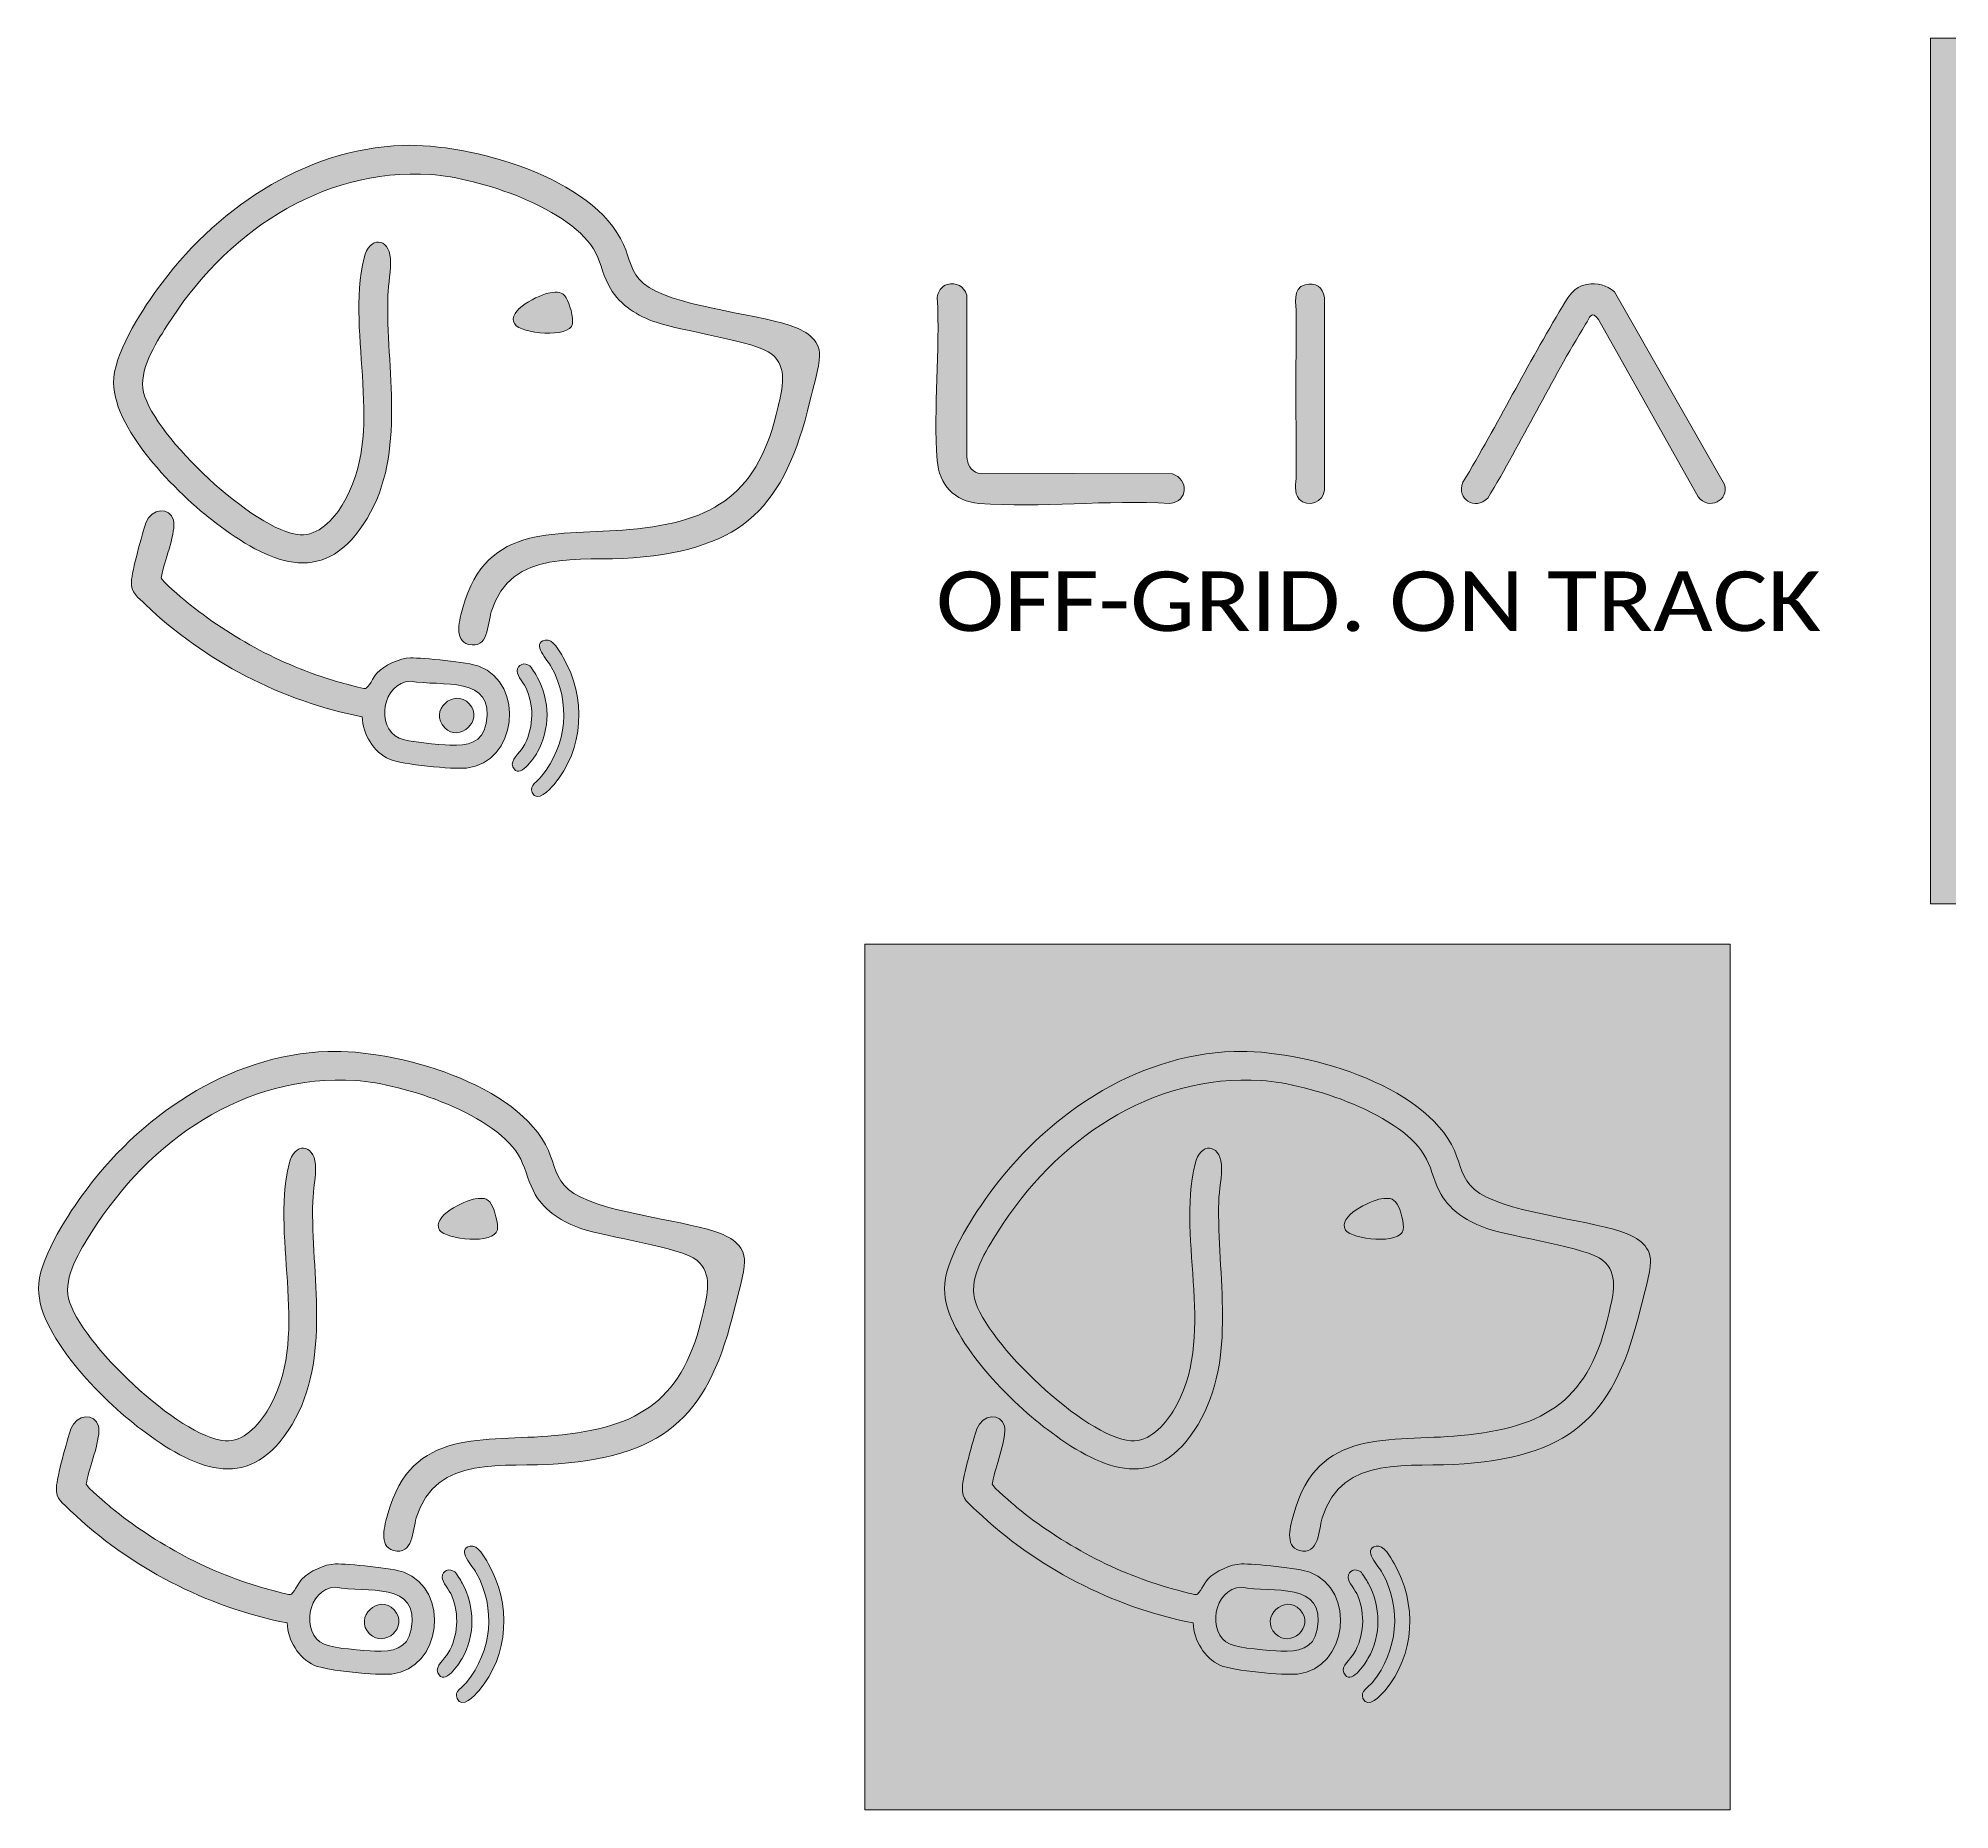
# Model space of a CAD drawing. Extents: x -362 to 2987, y -1020 to 102.
# Drawn here: x -362 to 581, y -857 to 16 of the extents above; entities that cross this region are included whole.
import ezdxf

# ---------------------------------------------------------------- set-up
doc = ezdxf.new("R2010")
doc.units = 0
doc.header["$MEASUREMENT"] = 0
doc.layers.add('Capa 1', color=7, linetype='Continuous', lineweight=0)

# ---------------------------------------------------------------- blocks, each defined once
blk = doc.blocks.new('Block_0')
at = {"layer": 'Capa 1', "true_color": 0x1b242d, "transparency": 33554687}
h = blk.add_hatch(color=250, dxfattribs=at)
h.dxf.hatch_style = 2
h.paths.add_polyline_path([(1523.17, -410.69), (571.08, -410.69), (571.08, 16), (1523.17, 16)])
h = blk.add_hatch(color=250, dxfattribs=at)
h.dxf.hatch_style = 2
h.paths.add_polyline_path([(472.39, -857.39), (45.69, -857.39), (45.69, -430.69), (472.39, -430.69)])
at = {"layer": 'Capa 1'}
for points in [[(1523.17, -410.69), (571.08, -410.69), (571.08, 16), (1523.17, 16)], [(472.39, -857.39), (45.69, -857.39), (45.69, -430.69), (472.39, -430.69)]]:
    blk.add_lwpolyline(points, close=True, dxfattribs=at)
blk = doc.blocks.new('Block_3')
at = {"layer": 'Capa 1', "true_color": 0x202933, "transparency": 33554687}
h = blk.add_hatch(color=250, dxfattribs=at)
h.dxf.hatch_style = 2
edge = h.paths.add_edge_path()
edge.add_spline(control_points=[(86.29, -105.36), (90.77, -104.33), (94.67, -106.23), (95.92, -110.63), (95.92, -110.63), (95.93, -190.25), (95.93, -190.25), (96.29, -194.27), (97.72, -197.02), (101.62, -198.46), (101.62, -198.46), (197.35, -198.79), (197.35, -198.79), (205.5, -201.38), (205.13, -212.63), (196.16, -213.33), (165.55, -211.46), (132.22, -215.7), (101.94, -213.32), (89.79, -212.36), (82.33, -204.07), (81.4, -192.14), (79.39, -166.33), (82.95, -137.94), (81.42, -111.86), (81.42, -109.24), (83.71, -105.96), (86.29, -105.36)], knot_values=[0, 0, 0, 0, 1, 1, 1, 2, 2, 2, 3, 3, 3, 4, 4, 4, 5, 5, 5, 6, 6, 6, 7, 7, 7, 8, 8, 8, 9, 9, 9, 9], degree=3, periodic=0)
h = blk.add_hatch(color=250, dxfattribs=at)
h.dxf.hatch_style = 2
edge = h.paths.add_edge_path()
edge.add_spline(control_points=[(259.86, -211.18), (257.02, -208.18), (258.43, -203.25), (258.41, -199.73), (258.28, -173.18), (258.19, -146.6), (258.41, -120.05), (258.45, -115.2), (256.39, -107.21), (262.78, -105.52), (267.8, -104.2), (271.69, -106.65), (272.28, -111.86), (272.28, -111.86), (272.28, -206.66), (272.28, -206.66), (272.07, -212.83), (264.01, -215.57), (259.86, -211.18)], knot_values=[0, 0, 0, 0, 1, 1, 1, 2, 2, 2, 3, 3, 3, 4, 4, 4, 5, 5, 5, 6, 6, 6, 6], degree=3, periodic=0)
h = blk.add_hatch(color=250, dxfattribs=at)
h.dxf.hatch_style = 2
edge = h.paths.add_edge_path()
edge.add_spline(control_points=[(401.67, -105.37), (406.88, -104.48), (411.37, -105.74), (415.42, -109.02), (415.42, -109.02), (469.6, -203.99), (469.6, -203.99), (472.04, -211.91), (461.76, -216.93), (456.54, -210.1), (456.54, -210.1), (407.42, -122.71), (407.42, -122.71), (403.99, -117.88), (403.15, -121.7), (401.1, -125.02), (384.01, -152.62), (369.72, -182.91), (352.84, -210.74), (346.67, -216.97), (337.11, -211.26), (340.6, -202.93), (357.68, -174.47), (372.54, -144.56), (389.72, -116.18), (392.76, -111.16), (395.16, -106.49), (401.67, -105.37)], knot_values=[0, 0, 0, 0, 1, 1, 1, 2, 2, 2, 3, 3, 3, 4, 4, 4, 5, 5, 5, 6, 6, 6, 7, 7, 7, 8, 8, 8, 9, 9, 9, 9], degree=3, periodic=0)
at = {"layer": 'Capa 1'}
for points, knots in [([(86.29, -105.36), (90.77, -104.33), (94.67, -106.23), (95.92, -110.63), (95.92, -110.63), (95.93, -190.25), (95.93, -190.25), (96.29, -194.27), (97.72, -197.02), (101.62, -198.46), (101.62, -198.46), (197.35, -198.79), (197.35, -198.79), (205.5, -201.38), (205.13, -212.63), (196.16, -213.33), (165.55, -211.46), (132.22, -215.7), (101.94, -213.32), (89.79, -212.36), (82.33, -204.07), (81.4, -192.14), (79.39, -166.33), (82.95, -137.94), (81.42, -111.86), (81.42, -109.24), (83.71, -105.96), (86.29, -105.36)], [0, 0, 0, 0, 1, 1, 1, 2, 2, 2, 3, 3, 3, 4, 4, 4, 5, 5, 5, 6, 6, 6, 7, 7, 7, 8, 8, 8, 9, 9, 9, 9]), ([(259.86, -211.18), (257.02, -208.18), (258.43, -203.25), (258.41, -199.73), (258.28, -173.18), (258.19, -146.6), (258.41, -120.05), (258.45, -115.2), (256.39, -107.21), (262.78, -105.52), (267.8, -104.2), (271.69, -106.65), (272.28, -111.86), (272.28, -111.86), (272.28, -206.66), (272.28, -206.66), (272.07, -212.83), (264.01, -215.57), (259.86, -211.18)], [0, 0, 0, 0, 1, 1, 1, 2, 2, 2, 3, 3, 3, 4, 4, 4, 5, 5, 5, 6, 6, 6, 6]), ([(401.67, -105.37), (406.88, -104.48), (411.37, -105.74), (415.42, -109.02), (415.42, -109.02), (469.6, -203.99), (469.6, -203.99), (472.04, -211.91), (461.76, -216.93), (456.54, -210.1), (456.54, -210.1), (407.42, -122.71), (407.42, -122.71), (403.99, -117.88), (403.15, -121.7), (401.1, -125.02), (384.01, -152.62), (369.72, -182.91), (352.84, -210.74), (346.67, -216.97), (337.11, -211.26), (340.6, -202.93), (357.68, -174.47), (372.54, -144.56), (389.72, -116.18), (392.76, -111.16), (395.16, -106.49), (401.67, -105.37)], [0, 0, 0, 0, 1, 1, 1, 2, 2, 2, 3, 3, 3, 4, 4, 4, 5, 5, 5, 6, 6, 6, 7, 7, 7, 8, 8, 8, 9, 9, 9, 9])]:
    blk.add_open_spline(points, degree=3, knots=knots, dxfattribs=at)
blk = doc.blocks.new('Block_2')
at = {"layer": 'Capa 1'}
blk.add_blockref('Block_3', (0, 0), dxfattribs=at)
at = {"layer": 'Capa 1', "insert": (80.76, -276.63), "char_height": 0.2, "attachment_point": 7}
blk.add_mtext('\\C125;\\c8760636;\\FCalibri|b0|i0|c1;\\H29.394078;\\W1.107380;OFF-GRID. ON TRACK', dxfattribs=at)
blk = doc.blocks.new('Block_4')
at = {"layer": 'Capa 1', "true_color": 0x202933, "transparency": 33554687}
h = blk.add_hatch(color=250, dxfattribs=at)
h.dxf.hatch_style = 2
edge = h.paths.add_edge_path()
edge.add_spline(control_points=[(-182.03, -36.84), (-148.8, -35.71), (-87.84, -52.66), (-73.28, -85.73), (-70.13, -92.89), (-69.88, -99.34), (-63.41, -104.93), (-50.73, -115.89), (-9.07, -119.6), (8.81, -125.6), (15.84, -127.96), (23.51, -131.99), (23.43, -140.55), (23.37, -145.94), (20.04, -157.17), (18.65, -162.94), (6.12, -214.87), (-13.57, -235.69), (-68.46, -240.15), (-94.92, -242.3), (-128.8, -234.93), (-138.46, -266.85), (-140.37, -273.16), (-140.03, -285.36), (-149.68, -282.83), (-157.35, -280.83), (-153.98, -270.26), (-152.51, -264.81), (-140.91, -222.02), (-105.16, -229.47), (-70.36, -226.25), (-27.62, -222.3), (-6.59, -208.41), (2.97, -165.59), (4.95, -156.74), (7.91, -146.4), (-0.22, -139.69), (-7.74, -133.48), (-44.83, -128.35), (-57.26, -124.05), (-66.37, -120.91), (-74.77, -115.84), (-79.78, -107.39), (-83.04, -101.88), (-84.24, -95.47), (-86.99, -89.95), (-97.99, -67.88), (-145.17, -52.66), (-168.31, -51.2), (-223.32, -47.72), (-270.23, -80.97), (-298.44, -125.82), (-304.11, -134.82), (-312.55, -147.89), (-309.88, -158.64), (-304.48, -180.38), (-255.2, -227.15), (-232.76, -228.78), (-223.89, -229.43), (-216.24, -221.14), (-211.97, -214.2), (-189.92, -178.41), (-210.46, -130.85), (-201.2, -92.25), (-198.63, -81.55), (-189.04, -82.21), (-188.19, -92.56), (-187.74, -98.05), (-189.36, -105.25), (-189.51, -110.89), (-190.49, -147.09), (-180.09, -187.97), (-199.71, -220.76), (-219.91, -254.49), (-245.91, -243.91), (-272.2, -224.61), (-290.77, -210.97), (-324.52, -178.23), (-324.75, -153.86), (-324.87, -140.09), (-311.46, -119.25), (-303.48, -108.14), (-275.46, -69.14), (-231.43, -38.53), (-182.03, -36.84)], knot_values=[0, 0, 0, 0, 1, 1, 1, 2, 2, 2, 3, 3, 3, 4, 4, 4, 5, 5, 5, 6, 6, 6, 7, 7, 7, 8, 8, 8, 9, 9, 9, 10, 10, 10, 11, 11, 11, 12, 12, 12, 13, 13, 13, 14, 14, 14, 15, 15, 15, 16, 16, 16, 17, 17, 17, 18, 18, 18, 19, 19, 19, 20, 20, 20, 21, 21, 21, 22, 22, 22, 23, 23, 23, 24, 24, 24, 25, 25, 25, 26, 26, 26, 27, 27, 27, 28, 28, 28, 28], degree=3, periodic=0)
h = blk.add_hatch(color=250, dxfattribs=at)
h.dxf.hatch_style = 2
edge = h.paths.add_edge_path()
edge.add_spline(control_points=[(-109.37, -109.5), (-105.92, -109.04), (-103.51, -108.86), (-101.5, -112.05), (-99.87, -114.63), (-97.93, -121.87), (-98.49, -124.81), (-99.89, -132.13), (-123.84, -129.65), (-126.95, -124.87), (-131.27, -118.24), (-114.64, -110.21), (-109.37, -109.5)], knot_values=[0, 0, 0, 0, 1, 1, 1, 2, 2, 2, 3, 3, 3, 4, 4, 4, 4], degree=3, periodic=0)
h = blk.add_hatch(color=250, dxfattribs=at)
h.dxf.hatch_style = 2
edge = h.paths.add_edge_path()
edge.add_spline(control_points=[(-178.22, -300.97), (-192.33, -301.7), (-195.56, -323.64), (-183.94, -329.1), (-179.94, -330.97), (-163.98, -332.28), (-158.85, -332.45), (-150.32, -332.74), (-142.81, -331.63), (-140.97, -321.85), (-136.41, -297.7), (-163.27, -303.82), (-178.22, -300.97)], knot_values=[0, 0, 0, 0, 1, 1, 1, 2, 2, 2, 3, 3, 3, 4, 4, 4, 4], degree=3, periodic=0)
edge = h.paths.add_edge_path()
edge.add_spline(control_points=[(-202.17, -318.58), (-241.75, -310.8), (-279.84, -291.15), (-308.93, -263.23), (-312.74, -259.58), (-316.19, -257.58), (-315.9, -251.83), (-315.66, -246.85), (-310.61, -228.13), (-308.75, -222.96), (-306.09, -215.59), (-296.71, -214.9), (-295.16, -221.65), (-293.87, -227.24), (-299.21, -240.67), (-300.52, -246.98), (-300.7, -247.87), (-301.2, -249.39), (-301.19, -250.1), (-301.17, -251.4), (-290.88, -260.09), (-289, -261.63), (-267.35, -279.47), (-239.4, -294.47), (-212.23, -301.78), (-209.92, -302.4), (-202.23, -304.65), (-200.49, -304.6), (-199.26, -304.56), (-196.37, -298.62), (-194.87, -297.02), (-191.17, -293.1), (-183.7, -289.64), (-178.32, -289.5), (-172.43, -289.35), (-149.71, -291.66), (-144.62, -293.57), (-121.38, -302.27), (-126.04, -341.32), (-150.62, -343.8), (-157.37, -344.48), (-182.77, -342.14), (-188.65, -339.5), (-196.71, -335.89), (-201.64, -327.2), (-202.17, -318.58)], knot_values=[0, 0, 0, 0, 1, 1, 1, 2, 2, 2, 3, 3, 3, 4, 4, 4, 5, 5, 5, 6, 6, 6, 7, 7, 7, 8, 8, 8, 9, 9, 9, 10, 10, 10, 11, 11, 11, 12, 12, 12, 13, 13, 13, 14, 14, 14, 15, 15, 15, 15], degree=3, periodic=0)
at = {"layer": 'Capa 1', "true_color": 0x3ead84, "transparency": 33554687}
h = blk.add_hatch(color=125, dxfattribs=at)
h.dxf.hatch_style = 2
edge = h.paths.add_edge_path()
edge.add_spline(control_points=[(-111.91, -280.72), (-108.12, -279.93), (-104.75, -286.27), (-103.02, -289.26), (-91.64, -308.89), (-92.62, -334.54), (-107.63, -352.03), (-109.71, -354.45), (-115.87, -361.34), (-118.37, -355.8), (-119.93, -352.34), (-115.57, -350.3), (-113.66, -347.89), (-101.22, -332.19), (-99.06, -311.57), (-108.89, -293.87), (-110.59, -290.81), (-118.93, -282.19), (-111.91, -280.72)], knot_values=[0, 0, 0, 0, 1, 1, 1, 2, 2, 2, 3, 3, 3, 4, 4, 4, 5, 5, 5, 6, 6, 6, 6], degree=3, periodic=0)
h = blk.add_hatch(color=125, dxfattribs=at)
h.dxf.hatch_style = 2
edge = h.paths.add_edge_path()
edge.add_spline(control_points=[(-119.51, -293.44), (-118.79, -294.02), (-116.42, -297.84), (-115.84, -298.92), (-109.51, -310.72), (-109.26, -324.45), (-115.9, -336.17), (-117.49, -338.97), (-124.75, -349.99), (-127.85, -343.16), (-129.3, -339.97), (-124.54, -336.44), (-122.86, -333.64), (-117.82, -325.26), (-117.17, -314.3), (-120.92, -305.27), (-122.11, -302.41), (-125.72, -298.42), (-125.69, -296.11), (-125.64, -292.56), (-121.95, -291.47), (-119.51, -293.44)], knot_values=[0, 0, 0, 0, 1, 1, 1, 2, 2, 2, 3, 3, 3, 4, 4, 4, 5, 5, 5, 6, 6, 6, 7, 7, 7, 7], degree=3, periodic=0)
h = blk.add_hatch(color=125, dxfattribs=at)
h.dxf.hatch_style = 2
edge = h.paths.add_edge_path()
edge.add_spline(control_points=[(-161.46, -324), (-169.67, -315.7), (-156.78, -304.01), (-149.32, -312.17), (-141.86, -320.33), (-154.2, -331.32), (-161.46, -324)], knot_values=[0, 0, 0, 0, 1, 1, 1, 2, 2, 2, 2], degree=3, periodic=0)
at = {"layer": 'Capa 1'}
for points, knots in [([(-182.03, -36.84), (-148.8, -35.71), (-87.84, -52.66), (-73.28, -85.73), (-70.13, -92.89), (-69.88, -99.34), (-63.41, -104.93), (-50.73, -115.89), (-9.07, -119.6), (8.81, -125.6), (15.84, -127.96), (23.51, -131.99), (23.43, -140.55), (23.37, -145.94), (20.04, -157.17), (18.65, -162.94), (6.12, -214.87), (-13.57, -235.69), (-68.46, -240.15), (-94.92, -242.3), (-128.8, -234.93), (-138.46, -266.85), (-140.37, -273.16), (-140.03, -285.36), (-149.68, -282.83), (-157.35, -280.83), (-153.98, -270.26), (-152.51, -264.81), (-140.91, -222.02), (-105.16, -229.47), (-70.36, -226.25), (-27.62, -222.3), (-6.59, -208.41), (2.97, -165.59), (4.95, -156.74), (7.91, -146.4), (-0.22, -139.69), (-7.74, -133.48), (-44.83, -128.35), (-57.26, -124.05), (-66.37, -120.91), (-74.77, -115.84), (-79.78, -107.39), (-83.04, -101.88), (-84.24, -95.47), (-86.99, -89.95), (-97.99, -67.88), (-145.17, -52.66), (-168.31, -51.2), (-223.32, -47.72), (-270.23, -80.97), (-298.44, -125.82), (-304.11, -134.82), (-312.55, -147.89), (-309.88, -158.64), (-304.48, -180.38), (-255.2, -227.15), (-232.76, -228.78), (-223.89, -229.43), (-216.24, -221.14), (-211.97, -214.2), (-189.92, -178.41), (-210.46, -130.85), (-201.2, -92.25), (-198.63, -81.55), (-189.04, -82.21), (-188.19, -92.56), (-187.74, -98.05), (-189.36, -105.25), (-189.51, -110.89), (-190.49, -147.09), (-180.09, -187.97), (-199.71, -220.76), (-219.91, -254.49), (-245.91, -243.91), (-272.2, -224.61), (-290.77, -210.97), (-324.52, -178.23), (-324.75, -153.86), (-324.87, -140.09), (-311.46, -119.25), (-303.48, -108.14), (-275.46, -69.14), (-231.43, -38.53), (-182.03, -36.84)], [0, 0, 0, 0, 1, 1, 1, 2, 2, 2, 3, 3, 3, 4, 4, 4, 5, 5, 5, 6, 6, 6, 7, 7, 7, 8, 8, 8, 9, 9, 9, 10, 10, 10, 11, 11, 11, 12, 12, 12, 13, 13, 13, 14, 14, 14, 15, 15, 15, 16, 16, 16, 17, 17, 17, 18, 18, 18, 19, 19, 19, 20, 20, 20, 21, 21, 21, 22, 22, 22, 23, 23, 23, 24, 24, 24, 25, 25, 25, 26, 26, 26, 27, 27, 27, 28, 28, 28, 28]), ([(-109.37, -109.5), (-105.92, -109.04), (-103.51, -108.86), (-101.5, -112.05), (-99.87, -114.63), (-97.93, -121.87), (-98.49, -124.81), (-99.89, -132.13), (-123.84, -129.65), (-126.95, -124.87), (-131.27, -118.24), (-114.64, -110.21), (-109.37, -109.5)], [0, 0, 0, 0, 1, 1, 1, 2, 2, 2, 3, 3, 3, 4, 4, 4, 4]), ([(-202.17, -318.58), (-241.75, -310.8), (-279.84, -291.15), (-308.93, -263.23), (-312.74, -259.58), (-316.19, -257.58), (-315.9, -251.83), (-315.66, -246.85), (-310.61, -228.13), (-308.75, -222.96), (-306.09, -215.59), (-296.71, -214.9), (-295.16, -221.65), (-293.87, -227.24), (-299.21, -240.67), (-300.52, -246.98), (-300.7, -247.87), (-301.2, -249.39), (-301.19, -250.1), (-301.17, -251.4), (-290.88, -260.09), (-289, -261.63), (-267.35, -279.47), (-239.4, -294.47), (-212.23, -301.78), (-209.92, -302.4), (-202.23, -304.65), (-200.49, -304.6), (-199.26, -304.56), (-196.37, -298.62), (-194.87, -297.02), (-191.17, -293.1), (-183.7, -289.64), (-178.32, -289.5), (-172.43, -289.35), (-149.71, -291.66), (-144.62, -293.57), (-121.38, -302.27), (-126.04, -341.32), (-150.62, -343.8), (-157.37, -344.48), (-182.77, -342.14), (-188.65, -339.5), (-196.71, -335.89), (-201.64, -327.2), (-202.17, -318.58)], [0, 0, 0, 0, 1, 1, 1, 2, 2, 2, 3, 3, 3, 4, 4, 4, 5, 5, 5, 6, 6, 6, 7, 7, 7, 8, 8, 8, 9, 9, 9, 10, 10, 10, 11, 11, 11, 12, 12, 12, 13, 13, 13, 14, 14, 14, 15, 15, 15, 15]), ([(-111.91, -280.72), (-108.12, -279.93), (-104.75, -286.27), (-103.02, -289.26), (-91.64, -308.89), (-92.62, -334.54), (-107.63, -352.03), (-109.71, -354.45), (-115.87, -361.34), (-118.37, -355.8), (-119.93, -352.34), (-115.57, -350.3), (-113.66, -347.89), (-101.22, -332.19), (-99.06, -311.57), (-108.89, -293.87), (-110.59, -290.81), (-118.93, -282.19), (-111.91, -280.72)], [0, 0, 0, 0, 1, 1, 1, 2, 2, 2, 3, 3, 3, 4, 4, 4, 5, 5, 5, 6, 6, 6, 6]), ([(-119.51, -293.44), (-118.79, -294.02), (-116.42, -297.84), (-115.84, -298.92), (-109.51, -310.72), (-109.26, -324.45), (-115.9, -336.17), (-117.49, -338.97), (-124.75, -349.99), (-127.85, -343.16), (-129.3, -339.97), (-124.54, -336.44), (-122.86, -333.64), (-117.82, -325.26), (-117.17, -314.3), (-120.92, -305.27), (-122.11, -302.41), (-125.72, -298.42), (-125.69, -296.11), (-125.64, -292.56), (-121.95, -291.47), (-119.51, -293.44)], [0, 0, 0, 0, 1, 1, 1, 2, 2, 2, 3, 3, 3, 4, 4, 4, 5, 5, 5, 6, 6, 6, 7, 7, 7, 7]), ([(-178.22, -300.97), (-192.33, -301.7), (-195.56, -323.64), (-183.94, -329.1), (-179.94, -330.97), (-163.98, -332.28), (-158.85, -332.45), (-150.32, -332.74), (-142.81, -331.63), (-140.97, -321.85), (-136.41, -297.7), (-163.27, -303.82), (-178.22, -300.97)], [0, 0, 0, 0, 1, 1, 1, 2, 2, 2, 3, 3, 3, 4, 4, 4, 4]), ([(-161.46, -324), (-169.67, -315.7), (-156.78, -304.01), (-149.32, -312.17), (-141.86, -320.33), (-154.2, -331.32), (-161.46, -324)], [0, 0, 0, 0, 1, 1, 1, 2, 2, 2, 2])]:
    blk.add_open_spline(points, degree=3, knots=knots, dxfattribs=at)
blk = doc.blocks.new('Block_1')
at = {"layer": 'Capa 1'}
for name in ['Block_4', 'Block_2']:
    blk.add_blockref(name, (0, 0), dxfattribs=at)
blk = doc.blocks.new('Block_9')
at = {"layer": 'Capa 1', "true_color": 0x202933, "transparency": 33554687}
h = blk.add_hatch(color=250, dxfattribs=at)
h.dxf.hatch_style = 2
edge = h.paths.add_edge_path()
edge.add_spline(control_points=[(-219.02, -483.54), (-185.79, -482.4), (-124.84, -499.35), (-110.28, -532.42), (-107.12, -539.59), (-106.87, -546.04), (-100.41, -551.62), (-87.73, -562.58), (-46.07, -566.3), (-28.18, -572.3), (-21.16, -574.65), (-13.48, -578.69), (-13.57, -587.25), (-13.62, -592.63), (-16.96, -603.86), (-18.35, -609.63), (-30.88, -661.57), (-50.56, -682.39), (-105.45, -686.84), (-131.92, -688.99), (-165.79, -681.62), (-175.45, -713.54), (-177.36, -719.86), (-177.02, -732.05), (-186.68, -729.53), (-194.35, -727.52), (-190.98, -716.95), (-189.5, -711.5), (-177.9, -668.71), (-142.15, -676.16), (-107.35, -672.94), (-64.62, -668.99), (-43.59, -655.1), (-34.03, -612.29), (-32.05, -603.43), (-29.09, -593.09), (-37.21, -586.38), (-44.73, -580.17), (-81.83, -575.04), (-94.25, -570.75), (-103.36, -567.6), (-111.77, -562.54), (-116.77, -554.08), (-120.03, -548.57), (-121.23, -542.16), (-123.98, -536.64), (-134.98, -514.57), (-182.17, -499.36), (-205.31, -497.89), (-260.32, -494.41), (-307.22, -527.67), (-335.44, -572.52), (-341.1, -581.52), (-349.54, -594.58), (-346.87, -605.33), (-341.47, -627.07), (-292.19, -673.85), (-269.75, -675.47), (-260.88, -676.12), (-253.24, -667.83), (-248.96, -660.89), (-226.91, -625.1), (-247.45, -577.54), (-238.19, -538.94), (-235.62, -528.24), (-226.04, -528.91), (-225.19, -539.25), (-224.74, -544.74), (-226.35, -551.94), (-226.5, -557.58), (-227.48, -593.79), (-217.08, -634.67), (-236.71, -667.45), (-256.9, -701.18), (-282.9, -690.6), (-309.2, -671.3), (-327.77, -657.67), (-361.52, -624.92), (-361.74, -600.55), (-361.87, -586.79), (-348.46, -565.94), (-340.48, -554.84), (-312.46, -515.83), (-268.42, -485.22), (-219.02, -483.54)], knot_values=[0, 0, 0, 0, 1, 1, 1, 2, 2, 2, 3, 3, 3, 4, 4, 4, 5, 5, 5, 6, 6, 6, 7, 7, 7, 8, 8, 8, 9, 9, 9, 10, 10, 10, 11, 11, 11, 12, 12, 12, 13, 13, 13, 14, 14, 14, 15, 15, 15, 16, 16, 16, 17, 17, 17, 18, 18, 18, 19, 19, 19, 20, 20, 20, 21, 21, 21, 22, 22, 22, 23, 23, 23, 24, 24, 24, 25, 25, 25, 26, 26, 26, 27, 27, 27, 28, 28, 28, 28], degree=3, periodic=0)
h = blk.add_hatch(color=250, dxfattribs=at)
h.dxf.hatch_style = 2
edge = h.paths.add_edge_path()
edge.add_spline(control_points=[(-146.37, -556.2), (-142.92, -555.73), (-140.5, -555.56), (-138.49, -558.74), (-136.87, -561.32), (-134.92, -568.56), (-135.48, -571.5), (-136.89, -578.82), (-160.83, -576.34), (-163.95, -571.56), (-168.27, -564.93), (-151.63, -556.91), (-146.37, -556.2)], knot_values=[0, 0, 0, 0, 1, 1, 1, 2, 2, 2, 3, 3, 3, 4, 4, 4, 4], degree=3, periodic=0)
h = blk.add_hatch(color=250, dxfattribs=at)
h.dxf.hatch_style = 2
edge = h.paths.add_edge_path()
edge.add_spline(control_points=[(-215.22, -747.66), (-229.32, -748.39), (-232.56, -770.33), (-220.93, -775.79), (-216.93, -777.67), (-200.97, -778.98), (-195.85, -779.15), (-187.31, -779.43), (-179.81, -778.32), (-177.96, -768.54), (-173.41, -744.39), (-200.26, -750.51), (-215.22, -747.66)], knot_values=[0, 0, 0, 0, 1, 1, 1, 2, 2, 2, 3, 3, 3, 4, 4, 4, 4], degree=3, periodic=0)
edge = h.paths.add_edge_path()
edge.add_spline(control_points=[(-239.16, -765.27), (-278.75, -757.49), (-316.84, -737.85), (-345.93, -709.93), (-349.73, -706.28), (-353.18, -704.27), (-352.9, -698.52), (-352.65, -693.54), (-347.6, -674.82), (-345.74, -669.65), (-343.09, -662.28), (-333.7, -661.59), (-332.15, -668.34), (-330.87, -673.93), (-336.21, -687.36), (-337.51, -693.67), (-337.7, -694.57), (-338.2, -696.08), (-338.19, -696.79), (-338.16, -698.09), (-327.87, -706.78), (-326, -708.32), (-304.34, -726.16), (-276.39, -741.16), (-249.22, -748.47), (-246.91, -749.09), (-239.23, -751.34), (-237.48, -751.29), (-236.26, -751.25), (-233.36, -745.31), (-231.86, -743.72), (-228.16, -739.79), (-220.7, -736.33), (-215.31, -736.19), (-209.43, -736.04), (-186.7, -738.36), (-181.61, -740.26), (-158.38, -748.97), (-163.03, -788.02), (-187.61, -790.49), (-194.37, -791.17), (-219.76, -788.84), (-225.65, -786.19), (-233.71, -782.58), (-238.63, -773.89), (-239.16, -765.27)], knot_values=[0, 0, 0, 0, 1, 1, 1, 2, 2, 2, 3, 3, 3, 4, 4, 4, 5, 5, 5, 6, 6, 6, 7, 7, 7, 8, 8, 8, 9, 9, 9, 10, 10, 10, 11, 11, 11, 12, 12, 12, 13, 13, 13, 14, 14, 14, 15, 15, 15, 15], degree=3, periodic=0)
at = {"layer": 'Capa 1', "true_color": 0x3ead84, "transparency": 33554687}
h = blk.add_hatch(color=125, dxfattribs=at)
h.dxf.hatch_style = 2
edge = h.paths.add_edge_path()
edge.add_spline(control_points=[(-148.91, -727.41), (-145.12, -726.62), (-141.75, -732.96), (-140.01, -735.95), (-128.63, -755.58), (-129.61, -781.23), (-144.62, -798.72), (-146.7, -801.14), (-152.86, -808.03), (-155.36, -802.49), (-156.93, -799.03), (-152.56, -797), (-150.65, -794.59), (-138.21, -778.88), (-136.05, -758.26), (-145.88, -740.56), (-147.58, -737.5), (-155.92, -728.88), (-148.91, -727.41)], knot_values=[0, 0, 0, 0, 1, 1, 1, 2, 2, 2, 3, 3, 3, 4, 4, 4, 5, 5, 5, 6, 6, 6, 6], degree=3, periodic=0)
h = blk.add_hatch(color=125, dxfattribs=at)
h.dxf.hatch_style = 2
edge = h.paths.add_edge_path()
edge.add_spline(control_points=[(-156.51, -740.13), (-155.78, -740.72), (-153.42, -744.54), (-152.84, -745.62), (-146.5, -757.42), (-146.25, -771.14), (-152.9, -782.86), (-154.49, -785.67), (-161.74, -796.69), (-164.84, -789.85), (-166.29, -786.67), (-161.53, -783.13), (-159.85, -780.33), (-154.81, -771.95), (-154.17, -760.99), (-157.92, -751.96), (-159.1, -749.1), (-162.71, -745.12), (-162.68, -742.81), (-162.64, -739.25), (-158.95, -738.17), (-156.51, -740.13)], knot_values=[0, 0, 0, 0, 1, 1, 1, 2, 2, 2, 3, 3, 3, 4, 4, 4, 5, 5, 5, 6, 6, 6, 7, 7, 7, 7], degree=3, periodic=0)
h = blk.add_hatch(color=125, dxfattribs=at)
h.dxf.hatch_style = 2
edge = h.paths.add_edge_path()
edge.add_spline(control_points=[(-198.45, -770.69), (-206.67, -762.39), (-193.77, -750.7), (-186.31, -758.86), (-178.85, -767.03), (-191.2, -778.02), (-198.45, -770.69)], knot_values=[0, 0, 0, 0, 1, 1, 1, 2, 2, 2, 2], degree=3, periodic=0)
at = {"layer": 'Capa 1'}
for points, knots in [([(-219.02, -483.54), (-185.79, -482.4), (-124.84, -499.35), (-110.28, -532.42), (-107.12, -539.59), (-106.87, -546.04), (-100.41, -551.62), (-87.73, -562.58), (-46.07, -566.3), (-28.18, -572.3), (-21.16, -574.65), (-13.48, -578.69), (-13.57, -587.25), (-13.62, -592.63), (-16.96, -603.86), (-18.35, -609.63), (-30.88, -661.57), (-50.56, -682.39), (-105.45, -686.84), (-131.92, -688.99), (-165.79, -681.62), (-175.45, -713.54), (-177.36, -719.86), (-177.02, -732.05), (-186.68, -729.53), (-194.35, -727.52), (-190.98, -716.95), (-189.5, -711.5), (-177.9, -668.71), (-142.15, -676.16), (-107.35, -672.94), (-64.62, -668.99), (-43.59, -655.1), (-34.03, -612.29), (-32.05, -603.43), (-29.09, -593.09), (-37.21, -586.38), (-44.73, -580.17), (-81.83, -575.04), (-94.25, -570.75), (-103.36, -567.6), (-111.77, -562.54), (-116.77, -554.08), (-120.03, -548.57), (-121.23, -542.16), (-123.98, -536.64), (-134.98, -514.57), (-182.17, -499.36), (-205.31, -497.89), (-260.32, -494.41), (-307.22, -527.67), (-335.44, -572.52), (-341.1, -581.52), (-349.54, -594.58), (-346.87, -605.33), (-341.47, -627.07), (-292.19, -673.85), (-269.75, -675.47), (-260.88, -676.12), (-253.24, -667.83), (-248.96, -660.89), (-226.91, -625.1), (-247.45, -577.54), (-238.19, -538.94), (-235.62, -528.24), (-226.04, -528.91), (-225.19, -539.25), (-224.74, -544.74), (-226.35, -551.94), (-226.5, -557.58), (-227.48, -593.79), (-217.08, -634.67), (-236.71, -667.45), (-256.9, -701.18), (-282.9, -690.6), (-309.2, -671.3), (-327.77, -657.67), (-361.52, -624.92), (-361.74, -600.55), (-361.87, -586.79), (-348.46, -565.94), (-340.48, -554.84), (-312.46, -515.83), (-268.42, -485.22), (-219.02, -483.54)], [0, 0, 0, 0, 1, 1, 1, 2, 2, 2, 3, 3, 3, 4, 4, 4, 5, 5, 5, 6, 6, 6, 7, 7, 7, 8, 8, 8, 9, 9, 9, 10, 10, 10, 11, 11, 11, 12, 12, 12, 13, 13, 13, 14, 14, 14, 15, 15, 15, 16, 16, 16, 17, 17, 17, 18, 18, 18, 19, 19, 19, 20, 20, 20, 21, 21, 21, 22, 22, 22, 23, 23, 23, 24, 24, 24, 25, 25, 25, 26, 26, 26, 27, 27, 27, 28, 28, 28, 28]), ([(-146.37, -556.2), (-142.92, -555.73), (-140.5, -555.56), (-138.49, -558.74), (-136.87, -561.32), (-134.92, -568.56), (-135.48, -571.5), (-136.89, -578.82), (-160.83, -576.34), (-163.95, -571.56), (-168.27, -564.93), (-151.63, -556.91), (-146.37, -556.2)], [0, 0, 0, 0, 1, 1, 1, 2, 2, 2, 3, 3, 3, 4, 4, 4, 4]), ([(-239.16, -765.27), (-278.75, -757.49), (-316.84, -737.85), (-345.93, -709.93), (-349.73, -706.28), (-353.18, -704.27), (-352.9, -698.52), (-352.65, -693.54), (-347.6, -674.82), (-345.74, -669.65), (-343.09, -662.28), (-333.7, -661.59), (-332.15, -668.34), (-330.87, -673.93), (-336.21, -687.36), (-337.51, -693.67), (-337.7, -694.57), (-338.2, -696.08), (-338.19, -696.79), (-338.16, -698.09), (-327.87, -706.78), (-326, -708.32), (-304.34, -726.16), (-276.39, -741.16), (-249.22, -748.47), (-246.91, -749.09), (-239.23, -751.34), (-237.48, -751.29), (-236.26, -751.25), (-233.36, -745.31), (-231.86, -743.72), (-228.16, -739.79), (-220.7, -736.33), (-215.31, -736.19), (-209.43, -736.04), (-186.7, -738.36), (-181.61, -740.26), (-158.38, -748.97), (-163.03, -788.02), (-187.61, -790.49), (-194.37, -791.17), (-219.76, -788.84), (-225.65, -786.19), (-233.71, -782.58), (-238.63, -773.89), (-239.16, -765.27)], [0, 0, 0, 0, 1, 1, 1, 2, 2, 2, 3, 3, 3, 4, 4, 4, 5, 5, 5, 6, 6, 6, 7, 7, 7, 8, 8, 8, 9, 9, 9, 10, 10, 10, 11, 11, 11, 12, 12, 12, 13, 13, 13, 14, 14, 14, 15, 15, 15, 15]), ([(-148.91, -727.41), (-145.12, -726.62), (-141.75, -732.96), (-140.01, -735.95), (-128.63, -755.58), (-129.61, -781.23), (-144.62, -798.72), (-146.7, -801.14), (-152.86, -808.03), (-155.36, -802.49), (-156.93, -799.03), (-152.56, -797), (-150.65, -794.59), (-138.21, -778.88), (-136.05, -758.26), (-145.88, -740.56), (-147.58, -737.5), (-155.92, -728.88), (-148.91, -727.41)], [0, 0, 0, 0, 1, 1, 1, 2, 2, 2, 3, 3, 3, 4, 4, 4, 5, 5, 5, 6, 6, 6, 6]), ([(-215.22, -747.66), (-229.32, -748.39), (-232.56, -770.33), (-220.93, -775.79), (-216.93, -777.67), (-200.97, -778.98), (-195.85, -779.15), (-187.31, -779.43), (-179.81, -778.32), (-177.96, -768.54), (-173.41, -744.39), (-200.26, -750.51), (-215.22, -747.66)], [0, 0, 0, 0, 1, 1, 1, 2, 2, 2, 3, 3, 3, 4, 4, 4, 4]), ([(-156.51, -740.13), (-155.78, -740.72), (-153.42, -744.54), (-152.84, -745.62), (-146.5, -757.42), (-146.25, -771.14), (-152.9, -782.86), (-154.49, -785.67), (-161.74, -796.69), (-164.84, -789.85), (-166.29, -786.67), (-161.53, -783.13), (-159.85, -780.33), (-154.81, -771.95), (-154.17, -760.99), (-157.92, -751.96), (-159.1, -749.1), (-162.71, -745.12), (-162.68, -742.81), (-162.64, -739.25), (-158.95, -738.17), (-156.51, -740.13)], [0, 0, 0, 0, 1, 1, 1, 2, 2, 2, 3, 3, 3, 4, 4, 4, 5, 5, 5, 6, 6, 6, 7, 7, 7, 7]), ([(-198.45, -770.69), (-206.67, -762.39), (-193.77, -750.7), (-186.31, -758.86), (-178.85, -767.03), (-191.2, -778.02), (-198.45, -770.69)], [0, 0, 0, 0, 1, 1, 1, 2, 2, 2, 2])]:
    blk.add_open_spline(points, degree=3, knots=knots, dxfattribs=at)
blk = doc.blocks.new('Block_10')
at = {"layer": 'Capa 1', "true_color": 0xf2f1f5, "transparency": 33554687}
h = blk.add_hatch(color=7, dxfattribs=at)
h.dxf.hatch_style = 2
edge = h.paths.add_edge_path()
edge.add_spline(control_points=[(227.67, -483.54), (260.9, -482.4), (321.86, -499.35), (336.41, -532.42), (339.57, -539.59), (339.82, -546.04), (346.29, -551.62), (358.97, -562.58), (400.63, -566.3), (418.51, -572.3), (425.53, -574.65), (433.21, -578.69), (433.13, -587.25), (433.07, -592.63), (429.74, -603.86), (428.34, -609.63), (415.82, -661.57), (396.13, -682.39), (341.24, -686.84), (314.78, -688.99), (280.9, -681.62), (271.24, -713.54), (269.33, -719.86), (269.67, -732.05), (260.01, -729.53), (252.34, -727.52), (255.72, -716.95), (257.19, -711.5), (268.79, -668.71), (304.54, -676.16), (339.34, -672.94), (382.07, -668.99), (403.11, -655.1), (412.67, -612.29), (414.65, -603.43), (417.61, -593.09), (409.48, -586.38), (401.96, -580.17), (364.87, -575.04), (352.44, -570.75), (343.33, -567.6), (334.93, -562.54), (329.92, -554.08), (326.66, -548.57), (325.46, -542.16), (322.71, -536.64), (311.71, -514.57), (264.53, -499.36), (241.38, -497.89), (186.37, -494.41), (139.47, -527.67), (111.26, -572.52), (105.59, -581.52), (97.15, -594.58), (99.82, -605.33), (105.22, -627.07), (154.5, -673.85), (176.94, -675.47), (185.81, -676.12), (193.46, -667.83), (197.73, -660.89), (219.78, -625.1), (199.24, -577.54), (208.5, -538.94), (211.07, -528.24), (220.66, -528.91), (221.51, -539.25), (221.96, -544.74), (220.34, -551.94), (220.19, -557.58), (219.21, -593.79), (229.61, -634.67), (209.98, -667.45), (189.79, -701.18), (163.79, -690.6), (137.5, -671.3), (118.93, -657.67), (85.18, -624.92), (84.95, -600.55), (84.83, -586.79), (98.24, -565.94), (106.22, -554.84), (134.24, -515.83), (178.27, -485.22), (227.67, -483.54)], knot_values=[0, 0, 0, 0, 1, 1, 1, 2, 2, 2, 3, 3, 3, 4, 4, 4, 5, 5, 5, 6, 6, 6, 7, 7, 7, 8, 8, 8, 9, 9, 9, 10, 10, 10, 11, 11, 11, 12, 12, 12, 13, 13, 13, 14, 14, 14, 15, 15, 15, 16, 16, 16, 17, 17, 17, 18, 18, 18, 19, 19, 19, 20, 20, 20, 21, 21, 21, 22, 22, 22, 23, 23, 23, 24, 24, 24, 25, 25, 25, 26, 26, 26, 27, 27, 27, 28, 28, 28, 28], degree=3, periodic=0)
h = blk.add_hatch(color=7, dxfattribs=at)
h.dxf.hatch_style = 2
edge = h.paths.add_edge_path()
edge.add_spline(control_points=[(300.33, -556.2), (303.78, -555.73), (306.19, -555.56), (308.2, -558.74), (309.83, -561.32), (311.77, -568.56), (311.21, -571.5), (309.8, -578.82), (285.86, -576.34), (282.74, -571.56), (278.43, -564.93), (295.06, -556.91), (300.33, -556.2)], knot_values=[0, 0, 0, 0, 1, 1, 1, 2, 2, 2, 3, 3, 3, 4, 4, 4, 4], degree=3, periodic=0)
h = blk.add_hatch(color=7, dxfattribs=at)
h.dxf.hatch_style = 2
edge = h.paths.add_edge_path()
edge.add_spline(control_points=[(231.48, -747.66), (217.37, -748.39), (214.14, -770.33), (225.76, -775.79), (229.76, -777.67), (245.72, -778.98), (250.84, -779.15), (259.38, -779.43), (266.89, -778.32), (268.73, -768.54), (273.29, -744.39), (246.43, -750.51), (231.48, -747.66)], knot_values=[0, 0, 0, 0, 1, 1, 1, 2, 2, 2, 3, 3, 3, 4, 4, 4, 4], degree=3, periodic=0)
edge = h.paths.add_edge_path()
edge.add_spline(control_points=[(207.53, -765.27), (167.94, -757.49), (129.86, -737.85), (100.77, -709.93), (96.96, -706.28), (93.51, -704.27), (93.8, -698.52), (94.04, -693.54), (99.09, -674.82), (100.95, -669.65), (103.6, -662.28), (112.99, -661.59), (114.54, -668.34), (115.83, -673.93), (110.49, -687.36), (109.18, -693.67), (109, -694.57), (108.49, -696.08), (108.51, -696.79), (108.53, -698.09), (118.82, -706.78), (120.7, -708.32), (142.35, -726.16), (170.3, -741.16), (197.47, -748.47), (199.78, -749.09), (207.46, -751.34), (209.21, -751.29), (210.44, -751.25), (213.33, -745.31), (214.83, -743.72), (218.53, -739.79), (225.99, -736.33), (231.38, -736.19), (237.27, -736.04), (259.99, -738.36), (265.08, -740.26), (288.32, -748.97), (283.66, -788.02), (259.08, -790.49), (252.32, -791.17), (226.93, -788.84), (221.05, -786.19), (212.99, -782.58), (208.06, -773.89), (207.53, -765.27)], knot_values=[0, 0, 0, 0, 1, 1, 1, 2, 2, 2, 3, 3, 3, 4, 4, 4, 5, 5, 5, 6, 6, 6, 7, 7, 7, 8, 8, 8, 9, 9, 9, 10, 10, 10, 11, 11, 11, 12, 12, 12, 13, 13, 13, 14, 14, 14, 15, 15, 15, 15], degree=3, periodic=0)
at = {"layer": 'Capa 1', "true_color": 0x3ead84, "transparency": 33554687}
h = blk.add_hatch(color=125, dxfattribs=at)
h.dxf.hatch_style = 2
edge = h.paths.add_edge_path()
edge.add_spline(control_points=[(297.78, -727.41), (301.58, -726.62), (304.95, -732.96), (306.68, -735.95), (318.06, -755.58), (317.08, -781.23), (302.07, -798.72), (299.99, -801.14), (293.83, -808.03), (291.33, -802.49), (289.77, -799.03), (294.13, -797), (296.04, -794.59), (308.48, -778.88), (310.64, -758.26), (300.81, -740.56), (299.11, -737.5), (290.77, -728.88), (297.78, -727.41)], knot_values=[0, 0, 0, 0, 1, 1, 1, 2, 2, 2, 3, 3, 3, 4, 4, 4, 5, 5, 5, 6, 6, 6, 6], degree=3, periodic=0)
h = blk.add_hatch(color=125, dxfattribs=at)
h.dxf.hatch_style = 2
edge = h.paths.add_edge_path()
edge.add_spline(control_points=[(290.19, -740.13), (290.91, -740.72), (293.28, -744.54), (293.86, -745.62), (300.19, -757.42), (300.44, -771.14), (293.79, -782.86), (292.2, -785.67), (284.95, -796.69), (281.85, -789.85), (280.4, -786.67), (285.16, -783.13), (286.84, -780.33), (291.88, -771.95), (292.52, -760.99), (288.78, -751.96), (287.59, -749.1), (283.98, -745.12), (284.01, -742.81), (284.05, -739.25), (287.75, -738.17), (290.19, -740.13)], knot_values=[0, 0, 0, 0, 1, 1, 1, 2, 2, 2, 3, 3, 3, 4, 4, 4, 5, 5, 5, 6, 6, 6, 7, 7, 7, 7], degree=3, periodic=0)
h = blk.add_hatch(color=125, dxfattribs=at)
h.dxf.hatch_style = 2
edge = h.paths.add_edge_path()
edge.add_spline(control_points=[(248.24, -770.69), (240.02, -762.39), (252.92, -750.7), (260.38, -758.86), (267.84, -767.03), (255.49, -778.02), (248.24, -770.69)], knot_values=[0, 0, 0, 0, 1, 1, 1, 2, 2, 2, 2], degree=3, periodic=0)
at = {"layer": 'Capa 1'}
for points, knots in [([(227.67, -483.54), (260.9, -482.4), (321.86, -499.35), (336.41, -532.42), (339.57, -539.59), (339.82, -546.04), (346.29, -551.62), (358.97, -562.58), (400.63, -566.3), (418.51, -572.3), (425.53, -574.65), (433.21, -578.69), (433.13, -587.25), (433.07, -592.63), (429.74, -603.86), (428.34, -609.63), (415.82, -661.57), (396.13, -682.39), (341.24, -686.84), (314.78, -688.99), (280.9, -681.62), (271.24, -713.54), (269.33, -719.86), (269.67, -732.05), (260.01, -729.53), (252.34, -727.52), (255.72, -716.95), (257.19, -711.5), (268.79, -668.71), (304.54, -676.16), (339.34, -672.94), (382.07, -668.99), (403.11, -655.1), (412.67, -612.29), (414.65, -603.43), (417.61, -593.09), (409.48, -586.38), (401.96, -580.17), (364.87, -575.04), (352.44, -570.75), (343.33, -567.6), (334.93, -562.54), (329.92, -554.08), (326.66, -548.57), (325.46, -542.16), (322.71, -536.64), (311.71, -514.57), (264.53, -499.36), (241.38, -497.89), (186.37, -494.41), (139.47, -527.67), (111.26, -572.52), (105.59, -581.52), (97.15, -594.58), (99.82, -605.33), (105.22, -627.07), (154.5, -673.85), (176.94, -675.47), (185.81, -676.12), (193.46, -667.83), (197.73, -660.89), (219.78, -625.1), (199.24, -577.54), (208.5, -538.94), (211.07, -528.24), (220.66, -528.91), (221.51, -539.25), (221.96, -544.74), (220.34, -551.94), (220.19, -557.58), (219.21, -593.79), (229.61, -634.67), (209.98, -667.45), (189.79, -701.18), (163.79, -690.6), (137.5, -671.3), (118.93, -657.67), (85.18, -624.92), (84.95, -600.55), (84.83, -586.79), (98.24, -565.94), (106.22, -554.84), (134.24, -515.83), (178.27, -485.22), (227.67, -483.54)], [0, 0, 0, 0, 1, 1, 1, 2, 2, 2, 3, 3, 3, 4, 4, 4, 5, 5, 5, 6, 6, 6, 7, 7, 7, 8, 8, 8, 9, 9, 9, 10, 10, 10, 11, 11, 11, 12, 12, 12, 13, 13, 13, 14, 14, 14, 15, 15, 15, 16, 16, 16, 17, 17, 17, 18, 18, 18, 19, 19, 19, 20, 20, 20, 21, 21, 21, 22, 22, 22, 23, 23, 23, 24, 24, 24, 25, 25, 25, 26, 26, 26, 27, 27, 27, 28, 28, 28, 28]), ([(300.33, -556.2), (303.78, -555.73), (306.19, -555.56), (308.2, -558.74), (309.83, -561.32), (311.77, -568.56), (311.21, -571.5), (309.8, -578.82), (285.86, -576.34), (282.74, -571.56), (278.43, -564.93), (295.06, -556.91), (300.33, -556.2)], [0, 0, 0, 0, 1, 1, 1, 2, 2, 2, 3, 3, 3, 4, 4, 4, 4]), ([(207.53, -765.27), (167.94, -757.49), (129.86, -737.85), (100.77, -709.93), (96.96, -706.28), (93.51, -704.27), (93.8, -698.52), (94.04, -693.54), (99.09, -674.82), (100.95, -669.65), (103.6, -662.28), (112.99, -661.59), (114.54, -668.34), (115.83, -673.93), (110.49, -687.36), (109.18, -693.67), (109, -694.57), (108.49, -696.08), (108.51, -696.79), (108.53, -698.09), (118.82, -706.78), (120.7, -708.32), (142.35, -726.16), (170.3, -741.16), (197.47, -748.47), (199.78, -749.09), (207.46, -751.34), (209.21, -751.29), (210.44, -751.25), (213.33, -745.31), (214.83, -743.72), (218.53, -739.79), (225.99, -736.33), (231.38, -736.19), (237.27, -736.04), (259.99, -738.36), (265.08, -740.26), (288.32, -748.97), (283.66, -788.02), (259.08, -790.49), (252.32, -791.17), (226.93, -788.84), (221.05, -786.19), (212.99, -782.58), (208.06, -773.89), (207.53, -765.27)], [0, 0, 0, 0, 1, 1, 1, 2, 2, 2, 3, 3, 3, 4, 4, 4, 5, 5, 5, 6, 6, 6, 7, 7, 7, 8, 8, 8, 9, 9, 9, 10, 10, 10, 11, 11, 11, 12, 12, 12, 13, 13, 13, 14, 14, 14, 15, 15, 15, 15]), ([(297.78, -727.41), (301.58, -726.62), (304.95, -732.96), (306.68, -735.95), (318.06, -755.58), (317.08, -781.23), (302.07, -798.72), (299.99, -801.14), (293.83, -808.03), (291.33, -802.49), (289.77, -799.03), (294.13, -797), (296.04, -794.59), (308.48, -778.88), (310.64, -758.26), (300.81, -740.56), (299.11, -737.5), (290.77, -728.88), (297.78, -727.41)], [0, 0, 0, 0, 1, 1, 1, 2, 2, 2, 3, 3, 3, 4, 4, 4, 5, 5, 5, 6, 6, 6, 6]), ([(231.48, -747.66), (217.37, -748.39), (214.14, -770.33), (225.76, -775.79), (229.76, -777.67), (245.72, -778.98), (250.84, -779.15), (259.38, -779.43), (266.89, -778.32), (268.73, -768.54), (273.29, -744.39), (246.43, -750.51), (231.48, -747.66)], [0, 0, 0, 0, 1, 1, 1, 2, 2, 2, 3, 3, 3, 4, 4, 4, 4]), ([(290.19, -740.13), (290.91, -740.72), (293.28, -744.54), (293.86, -745.62), (300.19, -757.42), (300.44, -771.14), (293.79, -782.86), (292.2, -785.67), (284.95, -796.69), (281.85, -789.85), (280.4, -786.67), (285.16, -783.13), (286.84, -780.33), (291.88, -771.95), (292.52, -760.99), (288.78, -751.96), (287.59, -749.1), (283.98, -745.12), (284.01, -742.81), (284.05, -739.25), (287.75, -738.17), (290.19, -740.13)], [0, 0, 0, 0, 1, 1, 1, 2, 2, 2, 3, 3, 3, 4, 4, 4, 5, 5, 5, 6, 6, 6, 7, 7, 7, 7]), ([(248.24, -770.69), (240.02, -762.39), (252.92, -750.7), (260.38, -758.86), (267.84, -767.03), (255.49, -778.02), (248.24, -770.69)], [0, 0, 0, 0, 1, 1, 1, 2, 2, 2, 2])]:
    blk.add_open_spline(points, degree=3, knots=knots, dxfattribs=at)

msp = doc.modelspace()

# ---------------------------------------------------------------- block references
at = {"layer": 'Capa 1'}
for name in ['Block_0', 'Block_1', 'Block_9', 'Block_10']:
    msp.add_blockref(name, (0, 0), dxfattribs=at)

doc.saveas('drawing.dxf')
